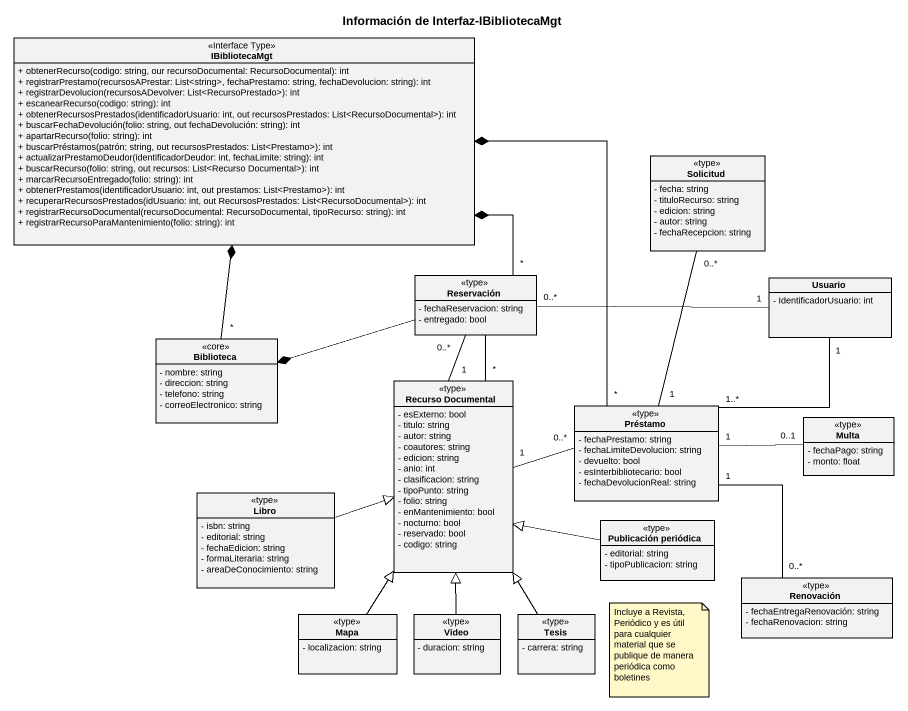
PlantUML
@startuml
title Información de Interfaz-IBibliotecaMgt
hide circle
hide empty members
skinparam classAttributeIconSize 0
class IBibliotecaMgt <<Interface Type>> {
  + obtenerRecurso(codigo: string, our recursoDocumental: RecursoDocumental): int
  + registrarPrestamo(recursosAPrestar: List<string>, fechaPrestamo: string, fechaDevolucion: string): int
  + registrarDevolucion(recursosADevolver: List<RecursoPrestado>): int
  + escanearRecurso(codigo: string): int
  + obtenerRecursosPrestados(identificadorUsuario: int, out recursosPrestados: List<RecursoDocumental>): int
  + buscarFechaDevolución(folio: string, out fechaDevolución: string): int
  + apartarRecurso(folio: string): int
  + buscarPréstamos(patrón: string, out recursosPrestados: List<Prestamo>): int
  + actualizarPrestamoDeudor(identificadorDeudor: int, fechaLimite: string): int
  + buscarRecurso(folio: string, out recursos: List<Recurso Documental>): int
  + marcarRecursoEntregado(folio: string): int
  + obtenerPrestamos(identificadorUsuario: int, out prestamos: List<Prestamo>): int
  + recuperarRecursosPrestados(idUsuario: int, out RecursosPrestados: List<RecursoDocumental>): int
  + registrarRecursoDocumental(recursoDocumental: RecursoDocumental, tipoRecurso: string): int
  + registrarRecursoParaMantenimiento(folio: string): int
}
class Solicitud <<type>> {
  - fecha: string
  - tituloRecurso: string
  - edicion: string
  - autor: string
  - fechaRecepcion: string
}
class Reservación <<type>> {
  - fechaReservacion: string
  - entregado: bool
}
class Usuario {
  - IdentificadorUsuario: int
}
class Biblioteca <<core>> {
  - nombre: string
  - direccion: string
  - telefono: string
  - correoElectronico: string
}
class "Recurso Documental" as Recurso_Documental <<type>> {
  - esExterno: bool
  - titulo: string
  - autor: string
  - coautores: string
  - edicion: string
  - anio: int
  - clasificacion: string
  - tipoPunto: string
  - folio: string
  - enMantenimiento: bool
  - nocturno: bool
  - reservado: bool
  - codigo: string
}
class Préstamo <<type>> {
  - fechaPrestamo: string
  - fechaLimiteDevolucion: string
  - devuelto: bool
  - esInterbibliotecario: bool
  - fechaDevolucionReal: string
}
class Multa <<type>> {
  - fechaPago: string
  - monto: float
}
class Libro <<type>> {
  - isbn: string
  - editorial: string
  - fechaEdicion: string
  - formaLiteraria: string
  - areaDeConocimiento: string
}
class "Publicación periódica" as Publicación_periódica <<type>> {
  - editorial: string
  - tipoPublicacion: string
}
class Renovación <<type>> {
  - fechaEntregaRenovación: string
  - fechaRenovacion: string
}
class Mapa <<type>> {
  - localizacion: string
}
class Video <<type>> {
  - duracion: string
}
class Tesis <<type>> {
  - carrera: string
}
Solicitud "0..*" -- "1" Préstamo
Reservación "*" -up-* IBibliotecaMgt
Reservación "0..*" -right- "1" Usuario
Reservación "0..*" -- "1" Recurso_Documental
Usuario "1" -- "1..*" Préstamo
Biblioteca "*" -up-* IBibliotecaMgt
Recurso_Documental "*" -left-* Biblioteca
Recurso_Documental "1" -right- "0..*" Préstamo
Préstamo "*" -up-* IBibliotecaMgt
Préstamo "1" -right- "0..1" Multa
Libro -right-|> Recurso_Documental
Publicación_periódica -left-|> Recurso_Documental
Renovación "0..*" -up- "1" Préstamo
Mapa -up-|> Recurso_Documental
Video -up-|> Recurso_Documental
Tesis -up-|> Recurso_Documental
note as N1
  Incluye a Revista, Periódico y es útil para cualquier material que se publique de manera periódica como boletines
end note
@enduml
